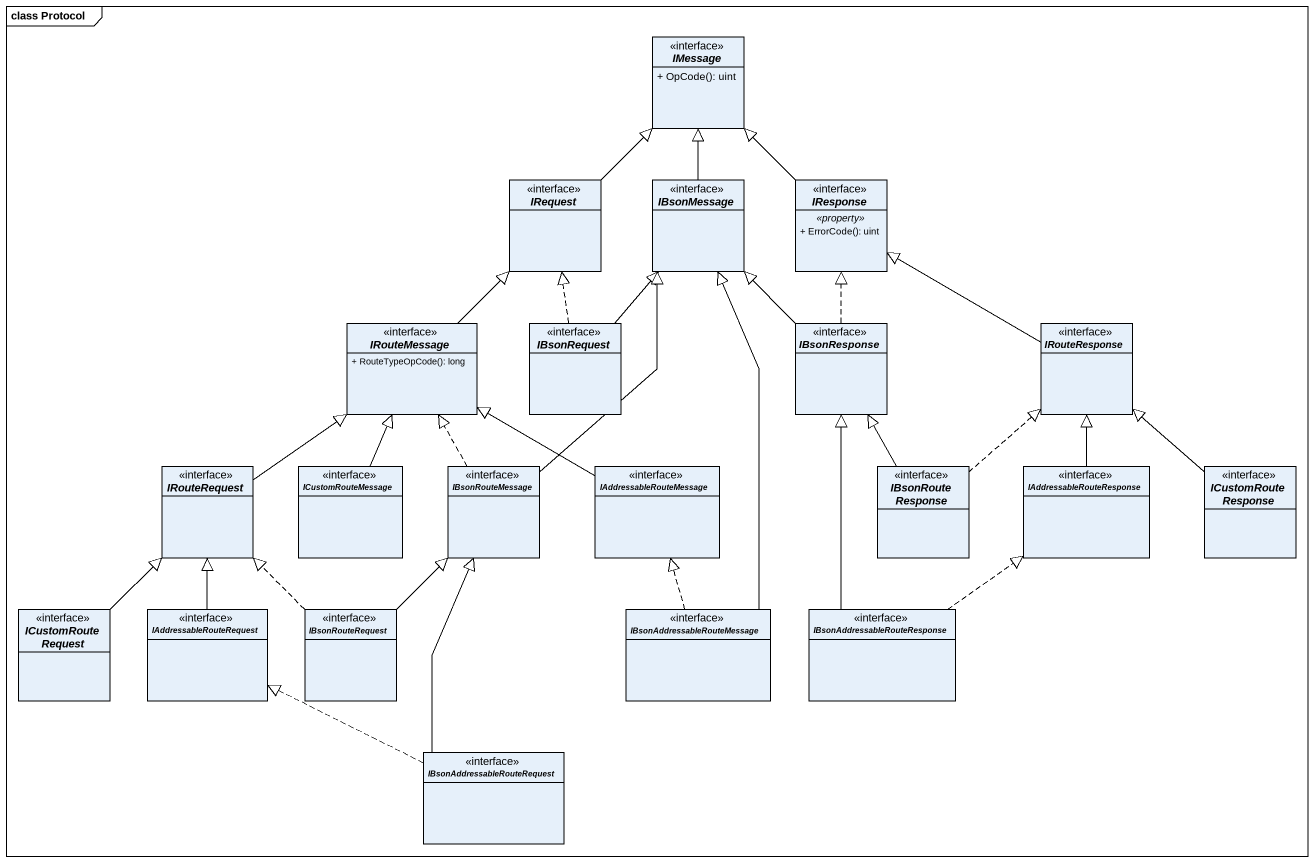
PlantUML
@startuml
mainframe class Protocol
hide circle
hide empty members
skinparam classAttributeIconSize 0
interface IMessage {
  + OpCode(): uint
}
interface IRequest
interface IBsonMessage
interface IResponse {
  .. <<property>> ..
  + ErrorCode(): uint
}
interface IRouteMessage {
  + RouteTypeOpCode(): long
}
interface IBsonRequest
interface IBsonResponse
interface IRouteResponse
interface IRouteRequest
interface ICustomRouteMessage
interface IBsonRouteMessage
interface IAddressableRouteMessage
interface IBsonRouteResponse
interface IAddressableRouteResponse
interface ICustomRouteResponse
interface ICustomRouteRequest
interface IAddressableRouteRequest
interface IBsonRouteRequest
interface IBsonAddressableRouteMessage
interface "IBsonAddressableRouteResponse" as IBsonAddressableRouteRespons
interface IBsonAddressableRouteRequest
IRequest -up-|> IMessage
IBsonMessage -up-|> IMessage
IResponse -up-|> IMessage
IRouteMessage -up-|> IRequest
IBsonRequest .up.|> IRequest
IBsonRequest -up-|> IBsonMessage
IBsonResponse -up-|> IBsonMessage
IBsonResponse .up.|> IResponse
IRouteResponse -left-|> IResponse
IRouteRequest -up-|> IRouteMessage
ICustomRouteMessage -up-|> IRouteMessage
IBsonRouteMessage -up-|> IBsonMessage
IBsonRouteMessage .up.|> IRouteMessage
IAddressableRouteMessage -left-|> IRouteMessage
IBsonRouteResponse -up-|> IBsonResponse
IBsonRouteResponse .up.|> IRouteResponse
IAddressableRouteResponse -up-|> IRouteResponse
ICustomRouteResponse -up-|> IRouteResponse
ICustomRouteRequest -up-|> IRouteRequest
IAddressableRouteRequest -up-|> IRouteRequest
IBsonRouteRequest .up.|> IRouteRequest
IBsonRouteRequest -up-|> IBsonRouteMessage
IBsonAddressableRouteMessage -up-|> IBsonMessage
IBsonAddressableRouteMessage .up.|> IAddressableRouteMessage
IBsonAddressableRouteRespons -up-|> IBsonResponse
IBsonAddressableRouteRespons .up.|> IAddressableRouteResponse
IBsonAddressableRouteRequest -up-|> IBsonRouteMessage
IBsonAddressableRouteRequest .left.|> IAddressableRouteRequest
@enduml
